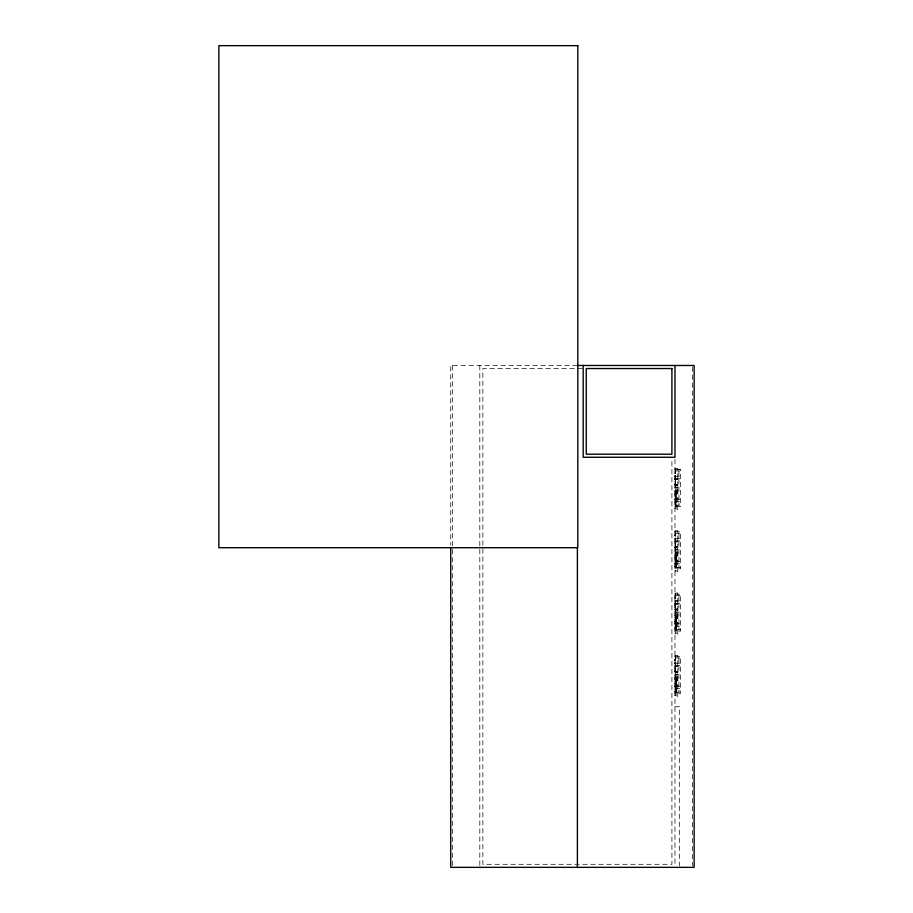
<?xml version="1.0" encoding="UTF-8"?>
<svg xmlns="http://www.w3.org/2000/svg" width="913" height="913" viewBox="0 0 913 913"><rect width="100%" height="100%" fill="white"/><g stroke="black" fill="none" stroke-linecap="round" stroke-linejoin="round"><path stroke-width="0.68" stroke-dasharray="4.57 3.42" d="M577.393 365.474L450.725 365.474L450.725 545.118M582.368 368.532L482.874 368.532L482.874 864.291L671.911 864.291L671.911 458.28M674.981 468.38L677.8 468.38L677.766 509.374L674.981 509.374M674.981 469.271L675.688 469.271L675.62 485.271L674.981 485.271M680.619 469.476L674.981 469.476L680.619 469.51L680.619 506.441L674.981 506.441M674.981 469.704L675.688 469.704M674.981 470.948L680.619 470.948M674.981 472.01L675.688 472.01M674.981 472.363L675.688 472.363M674.981 472.763L675.574 472.763M674.981 472.934L675.688 472.934M674.981 473.573L675.574 473.573M674.981 473.744L675.574 473.744M674.981 475.696L675.574 475.696M674.981 475.924L675.574 475.924M674.981 476.232L680.619 476.232M674.981 476.472L675.574 476.472M674.981 476.666L675.688 476.666M674.981 477.122L675.688 477.122M674.981 477.967L675.574 477.967M674.981 478.538L680.619 478.538M674.981 478.663L675.574 478.663M674.981 479.051L675.574 479.051M674.981 479.257L677.72 479.257M674.981 479.416L675.574 479.416M674.981 479.599L677.72 479.599M674.981 479.77L675.574 479.77M674.981 480.706L675.574 480.615M674.981 481.368L675.574 481.368M674.981 481.802L675.62 481.802M674.981 482.235L675.574 482.235M674.981 482.931L675.62 482.931M674.981 483.171L675.62 483.171M674.981 484.095L675.62 484.095M674.981 484.324L677.8 484.324M674.981 484.415L675.62 484.415M674.981 484.541L677.8 484.541M674.981 484.769L677.8 484.769M674.981 484.963L677.766 484.963M674.981 485.511L677.766 485.511M674.981 487.177L677.8 487.177M674.981 487.713L677.8 487.713M674.981 488.877L677.8 488.877M674.981 490.019L677.8 490.019M674.981 490.452L677.8 490.589M674.981 491.034L675.688 491.034M674.981 491.548L677.8 491.548M674.981 491.81L677.8 491.81M674.981 492.449L677.8 492.449M674.981 492.872L677.8 492.769M674.981 493.111L677.8 493.111M677.8 493.442L674.981 493.442L676.293 493.488L676.259 506.327L674.981 506.327M674.981 494.447L676.293 494.447M674.981 494.732L676.293 494.732M674.981 494.892L676.293 494.892M674.981 495.713L676.293 495.713M674.981 495.85L676.293 495.85M674.981 496.455L676.293 496.455M674.981 496.649L676.293 496.661M674.981 497.323L676.293 497.414M674.981 498.178L677.8 498.178M674.981 498.509L677.8 498.509M674.981 498.76L676.328 498.76L676.328 502.059L674.981 502.036M674.981 499.228L680.619 499.228M674.981 499.468L676.259 499.468M674.981 499.571L676.328 499.571M674.981 500.05L676.259 500.05M674.981 501.248L676.328 501.248M674.981 501.534L680.619 501.534M674.981 502.401L676.259 502.401M674.981 502.629L676.031 502.629M674.981 503.074L676.259 503.074M674.981 504.033L676.031 504.033M674.981 504.307L676.031 504.467M674.981 504.706L676.031 504.763M674.981 505.197L680.619 505.106M674.981 505.642L676.259 505.642M674.981 508.199L676.031 508.199M674.981 508.678L676.031 508.678L676.031 501.1M674.981 530.727L677.8 530.727L677.766 571.721L674.981 571.721M674.981 531.606L675.688 531.606L675.62 547.617L674.981 547.617M674.981 531.845L680.619 531.822L680.619 568.776L674.981 568.776M674.981 532.039L675.688 532.039M674.981 533.283L680.619 533.283M674.981 534.356L675.688 534.356M674.981 534.698L675.688 534.698M674.981 535.098L675.574 535.098M674.981 535.28L675.688 535.28M674.981 535.908L675.574 535.908M674.981 536.079L675.574 536.079M674.981 538.031L675.574 538.031M674.981 538.271L675.574 538.271M674.981 538.636L680.619 538.567M674.981 538.807L675.574 538.807M674.981 539.001L675.688 539.001M674.981 539.457L675.688 539.457M674.981 540.302L675.574 540.302M674.981 540.873L680.619 540.873M674.981 541.398L675.574 541.398M674.981 541.751L677.72 541.592M677.72 541.934L674.981 541.934L675.574 542.117M674.981 543.052L675.574 542.95M674.981 543.703L675.574 543.703M674.981 544.137L675.62 544.137M674.981 544.57L675.574 544.57M674.981 545.278L675.62 545.278M674.981 545.438L675.62 545.518M674.981 546.431L675.62 546.431M674.981 546.659L677.8 546.659M674.981 546.761L677.8 546.887M674.981 547.104L677.8 547.104M674.981 547.229L677.8 547.229M674.981 547.298L677.766 547.298M674.981 547.846L677.766 547.846M674.981 549.569L677.8 549.512M674.981 550.083L677.8 550.06M674.981 551.224L677.8 551.224M674.981 552.354L677.8 552.354M675.688 552.787L674.981 552.787L677.8 552.924M674.981 553.369L675.688 553.369M674.981 553.894L677.8 553.894M674.981 554.145L677.8 554.145M674.981 554.784L677.8 554.784M674.981 555.104L677.8 555.218M674.981 555.446L677.8 555.446M674.981 555.777L677.8 555.777M674.981 556.782L676.293 556.782M674.981 557.067L676.293 557.067M674.981 557.238L676.293 557.238M674.981 558.048L676.293 558.048M674.981 558.197L676.293 558.197M674.981 558.859L676.293 558.79M674.981 558.996L676.293 558.996M674.981 559.749L676.293 559.658M674.981 560.514L677.8 560.514M674.981 560.856L677.8 560.856M674.981 561.107L676.328 561.107L676.328 564.394L674.981 564.394M674.981 561.666L680.619 561.563M674.981 561.906L676.328 561.906M674.981 562.385L676.259 562.385M674.981 563.435L676.031 563.435L676.031 571.024L674.981 571.024M674.981 563.561L676.328 563.595M674.981 563.8L677.8 563.8M674.981 563.869L680.619 563.869M674.981 564.736L676.259 564.736M674.981 564.976L676.031 564.976M674.981 565.421L676.259 565.421M674.981 566.368L676.031 566.368M674.981 566.653L676.031 566.653M674.981 566.813L676.031 566.813M680.619 567.452L674.981 567.452L676.031 567.532M674.981 567.977L676.259 567.977M674.981 570.534L676.031 570.534M674.981 593.062L677.8 593.062L677.766 634.056L674.981 634.056M674.981 593.952L675.688 593.952L675.62 609.952L674.981 609.952M674.981 594.158L680.619 594.18L680.619 631.111L674.981 631.111M674.981 594.386L675.688 594.386M674.981 595.63L680.619 595.63M674.981 596.691L675.688 596.691M674.981 597.034L675.688 597.034M674.981 597.433L675.574 597.433M674.981 597.616L675.688 597.616M674.981 598.061L675.688 598.061M674.981 598.255L675.574 598.255M674.981 598.414L675.574 598.414M674.981 600.366L675.574 600.366M674.981 600.606L675.574 600.606M674.981 600.902L680.619 600.902M674.981 600.971L677.8 600.971M674.981 601.153L675.574 601.153M674.981 601.382L675.688 601.336M674.981 601.793L675.688 601.793M674.981 602.637L675.574 602.637M674.981 603.219L680.619 603.219M674.981 603.345L675.574 603.345M674.981 603.733L675.574 603.733M674.981 603.927L677.72 603.927M674.981 604.086L675.574 604.086M674.981 604.28L677.72 604.28M674.981 604.452L675.574 604.452M674.981 605.296L675.574 605.296M674.981 605.387L675.574 605.387M674.981 606.049L675.574 606.049M674.981 606.483L675.62 606.483M674.981 606.917L675.574 606.917M674.981 607.784L675.62 607.784M674.981 607.853L675.62 607.853M674.981 608.777L675.62 608.777M674.981 608.994L677.8 608.994M674.981 609.222L677.8 609.222M674.981 609.45L677.8 609.45M674.981 609.564L677.8 609.564M674.981 610.181L677.766 610.181M674.981 611.95L677.8 611.858M674.981 612.429L677.8 612.395M674.981 613.559L677.8 613.559M674.981 614.7L677.8 614.7M674.981 615.179L675.688 615.134M674.981 615.259L677.8 615.259M674.981 615.704L675.688 615.704M674.981 616.229L677.8 616.229M674.981 616.492L677.8 616.492M674.981 617.12L677.8 617.12M674.981 617.45L677.8 617.45M674.981 617.553L677.8 617.553M674.981 617.781L677.8 617.781M674.981 618.124L677.8 618.124M674.981 619.117L676.293 619.117M674.981 619.413L676.293 619.573M674.981 620.384L676.293 620.384M674.981 620.532L676.293 620.532M674.981 621.194L676.293 621.137M674.981 621.331L676.293 621.331M674.981 622.004L676.293 622.004M674.981 622.095L676.293 622.095M674.981 622.849L677.8 622.849M674.981 623.191L677.8 623.191M674.981 623.442L676.328 623.442L676.328 626.74L674.981 626.706M674.981 623.899L680.619 623.899M674.981 624.013L676.259 624.013M674.981 624.252L676.328 624.252M674.981 624.72L676.259 624.72M676.328 625.93L674.981 625.907L676.031 625.782L676.031 633.36L674.981 633.36M674.981 626.215L680.619 626.215M674.981 627.071L676.259 627.071M674.981 627.311L676.031 627.311M674.981 627.756L676.259 627.756M674.981 628.715L676.031 628.715M674.981 628.989L676.031 628.989M674.981 629.148L676.031 629.148M674.981 629.445L676.031 629.388M680.619 629.787L674.981 629.787L676.031 629.867M674.981 630.312L676.259 630.312M674.981 632.88L676.031 632.88M674.981 655.397L677.8 655.397L677.766 696.391L674.981 696.391M674.981 656.287L675.688 656.287L675.62 672.288L674.981 672.288M674.981 656.527L680.619 656.493L680.619 693.458L674.981 693.458M674.981 656.721L675.688 656.721M674.981 657.965L680.619 657.965M674.981 659.026L675.688 659.026M674.981 659.38L675.688 659.38M674.981 659.779L675.574 659.779M674.981 659.951L675.688 659.951M674.981 660.396L675.688 660.396M674.981 660.59L675.574 660.59M674.981 660.761L675.574 660.761M674.981 662.712L675.574 662.712M674.981 662.941L675.574 662.941M674.981 663.249L680.619 663.249M674.981 663.489L675.574 663.489M674.981 663.683L675.688 663.683M674.981 663.728L675.574 663.728M674.981 664.139L675.688 664.139M674.981 664.984L675.574 664.984M674.981 665.554L680.619 665.554M674.981 665.691L675.574 665.691M674.981 666.068L675.574 666.068M674.981 666.273L677.72 666.273M674.981 666.433L675.574 666.433M674.981 666.673L677.72 666.616M674.981 666.798L675.574 666.798M674.981 667.631L675.574 667.631M674.981 667.723L675.574 667.723M674.981 668.384L675.574 668.384M674.981 668.818L675.62 668.818M674.981 669.252L675.574 669.252M674.981 669.948L675.62 669.948M674.981 670.119L675.62 670.119M674.981 670.188L675.62 670.188M674.981 671.112L675.62 671.112M674.981 671.432L677.8 671.34M674.981 671.557L677.8 671.557M674.981 671.785L677.8 671.785M674.981 671.979L677.8 671.9M674.981 672.527L677.766 672.527M674.981 674.285L677.8 674.193M674.981 675.894L677.8 675.894M674.981 677.035L677.8 677.035M674.981 677.469L675.688 677.514M674.981 677.606L677.8 677.606M674.981 678.051L675.688 678.051M674.981 678.576L677.8 678.576M674.981 678.827L677.8 678.827M674.981 679.466L677.8 679.466M674.981 679.786L677.8 679.786M674.981 679.888L677.8 679.888M674.981 680.128L677.8 680.128M674.981 680.459L677.8 680.459M674.981 681.463L676.293 681.463M674.981 681.749L676.293 681.749M674.981 681.92L676.293 681.92M674.981 682.73L676.293 682.73M674.981 682.867L676.293 682.867M674.981 683.472L676.293 683.472L674.981 683.677M674.981 684.43L676.293 684.339M674.981 685.195L677.8 685.195M674.981 685.537L677.8 685.526M674.981 685.777L676.328 685.777L676.328 689.075L674.981 689.053M674.981 686.245L680.619 686.245M674.981 686.485L676.259 686.348M674.981 686.587L676.328 686.587M674.981 687.067L676.259 687.067M676.328 688.265L674.981 688.242L676.031 688.117L676.031 695.695L674.981 695.695M674.981 688.482L680.619 688.55M674.981 689.418L676.259 689.418M674.981 689.646L676.031 689.646M674.981 690.091L676.259 690.091M674.981 691.05L676.031 691.05M674.981 691.324L676.031 691.324M674.981 691.483L676.031 691.483M674.981 691.723L676.031 691.723M674.981 692.122L680.619 692.122M674.981 692.659L676.259 692.659M674.981 693.344L676.259 693.344L676.293 680.505M674.981 695.215L676.031 695.215M674.981 706.719L679.569 706.719L679.569 865.923M692.396 366.9L692.396 865.923M678.93 470.948L678.93 505.106M678.93 533.283L678.93 567.452M678.93 595.63L678.93 629.787M678.93 657.965L678.93 692.122M676.293 555.823L676.259 568.662M676.293 618.158L676.259 631.009M675.688 490.019L675.688 494.892M675.688 552.354L675.688 557.238M675.688 614.7L675.688 619.573M675.688 677.035L675.688 681.92M675.54 484.095L675.54 487.747M675.54 546.431L675.54 550.083M675.54 608.777L675.54 612.429M675.54 671.112L675.54 674.764M674.981 459.319L674.981 865.923M479.816 365.474L479.816 867.35M452.483 365.474L452.483 547.971M452.483 549.398L452.483 865.923M675.688 473.288L674.981 473.288L675.688 473.379M675.688 535.623L674.981 535.623L675.688 535.726M676.031 567.041L674.981 567.041L676.031 567.099M677.8 674.741L674.981 674.741L677.8 674.764"/><path stroke-width="1.37" d="M577.393 365.474L694.142 365.474L694.142 867.35L450.725 867.35L450.725 547.971M674.981 365.474L674.981 457.265L583.19 457.265L583.19 365.474M577.393 547.971L577.393 867.35M577.815 45.65L218.858 45.65L218.858 547.709L577.815 547.709L577.815 45.65M671.911 368.532L586.249 368.532L586.249 454.206L671.911 454.206L671.911 368.532"/></g></svg>
